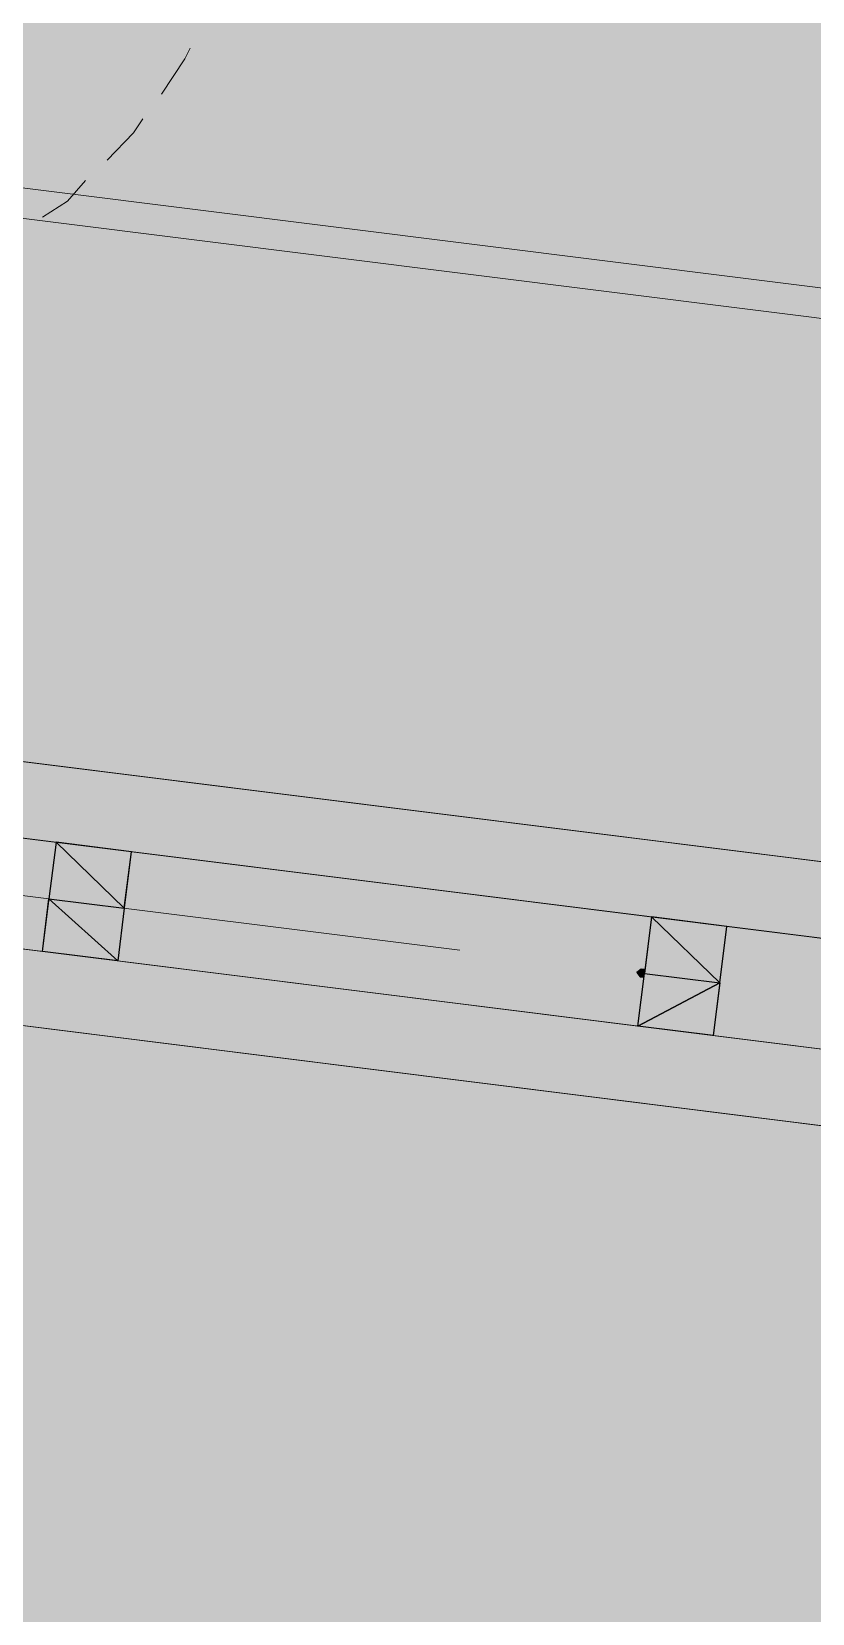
# Model space of a CAD drawing. Header units: metres. Extents: x -4 to 509425, y 7549 to 4732445.
# Drawn here: x 476010.582 to 476012.322, y 4719777.297 to 4719780.825 of the extents above; entities that cross this region are included whole.
import ezdxf

# ---------------------------------------------------------------- set-up
doc = ezdxf.new("R2010")
doc.units = ezdxf.units.M
doc.header["$LTSCALE"] = 0.01
doc.header["$MEASUREMENT"] = 0
doc.layers.get('0').update_dxf_attribs({"lineweight": 0})
doc.layers.add('_SUBESTACIÓN', color=1, linetype='Continuous')
doc.layers.add('SUBESTACION LA VID', color=253, linetype='Continuous')

# ---------------------------------------------------------------- blocks, each defined once
blk = doc.blocks.new('A$Cfff6051d')
at = {"layer": 'SUBESTACION LA VID', "transparency": 33554687}
h = blk.add_hatch(color=256, dxfattribs=at)
h.dxf.hatch_style = 2
h.paths.add_polyline_path([(476011.9479, 4719778.7246), (476011.9489, 4719778.733), (476011.9405, 4719778.7341), (476011.9311, 4719778.7267), (476011.9384, 4719778.7173), (476011.9468, 4719778.7162)])
at = {"layer": 'SUBESTACION LA VID', "lineweight": 15}
for p, q in [((476019.8979, 4719778.0266), (476006.8857, 4719779.6579)), ((476019.7256, 4719777.8775), (476007.0075, 4719779.472)), ((476019.695, 4719777.6339), (476006.9769, 4719779.2284)), ((476019.8252, 4719777.447), (476006.8131, 4719779.0783)), ((476010.6059, 4719778.7734), (476010.6364, 4719779.017)), ((476010.7739, 4719778.7524), (476010.8044, 4719778.996)), ((476011.5363, 4719778.7762), (476010.2762, 4719778.9342)), ((476011.9331, 4719778.607), (476011.9637, 4719778.8506)), ((476012.1011, 4719778.586), (476012.1317, 4719778.8296))]:
    blk.add_line(p, q, dxfattribs=at)
at = {"layer": 'SUBESTACION LA VID', "lineweight": 0}
for p, q in [((476009.4058, 4719779.342), (476013.3792, 4719778.8438)), ((476013.2825, 4719778.6853), (476010.6364, 4719779.017)), ((476011.9637, 4719778.8506), (476010.6364, 4719779.017)), ((476010.6059, 4719778.7734), (476009.287, 4719778.9388)), ((476010.6059, 4719778.7734), (476013.252, 4719778.4417))]:
    blk.add_line(p, q, dxfattribs=at)
at = {"layer": 'SUBESTACION LA VID', "lineweight": 15}
for points in [[(476010.8712, 4719780.6855), (476010.9237, 4719780.7643), (476010.9353, 4719780.7884)], [(476010.7504, 4719780.5386), (476010.8092, 4719780.5995), (476010.8302, 4719780.6309)], [(476013.4111, 4719780.0514), (476013.4196, 4719780.1186), (476009.7066, 4719780.5841), (476009.6982, 4719780.5169), (476013.4111, 4719780.0514)], [(476010.6065, 4719780.4116), (476010.6622, 4719780.4472), (476010.7021, 4719780.4934)], [(476019.7467, 4719778.0455), (476017.3694, 4719778.3436), (476017.3757, 4719778.394), (476017.3505, 4719778.3971), (476017.3442, 4719778.3467), (476013.396, 4719778.8417), (476013.4023, 4719778.8921), (476013.3855, 4719778.8942), (476013.3792, 4719778.8438), (476009.431, 4719779.3388), (476009.4374, 4719779.3892), (476009.4122, 4719779.3924), (476009.4058, 4719779.342), (476007.0285, 4719779.64)], [(476008.5867, 4719779.274), (476009.3176, 4719779.1824), (476009.3018, 4719779.0564), (476009.4698, 4719779.0353), (476009.4856, 4719779.1613), (476010.6364, 4719779.017), (476010.6206, 4719778.891), (476010.7886, 4719778.87), (476010.8044, 4719778.996), (476011.9637, 4719778.8506), (476011.9479, 4719778.7246), (476012.1159, 4719778.7036), (476012.1317, 4719778.8296), (476013.2825, 4719778.6853)], [(476019.674, 4719777.4659), (476017.2967, 4719777.764), (476017.2904, 4719777.7135), (476017.2652, 4719777.7167), (476017.2715, 4719777.7671), (476013.3233, 4719778.2621), (476013.317, 4719778.2117), (476013.3002, 4719778.2138), (476013.3065, 4719778.2642), (476009.3584, 4719778.7592), (476009.3521, 4719778.7088), (476009.3269, 4719778.7119), (476009.3332, 4719778.7623), (476006.9559, 4719779.0604)], [(476008.5562, 4719779.0304), (476009.287, 4719778.9388), (476009.3018, 4719779.0564), (476009.4698, 4719779.0353), (476009.455, 4719778.9177), (476010.6059, 4719778.7734), (476010.6206, 4719778.891), (476010.7886, 4719778.87), (476010.7739, 4719778.7524), (476011.9331, 4719778.607), (476011.9479, 4719778.7246), (476012.1159, 4719778.7036), (476012.1011, 4719778.586), (476013.252, 4719778.4417)]]:
    blk.add_lwpolyline(points, dxfattribs=at)
at = {"layer": 'SUBESTACION LA VID', "lineweight": 0}
for points in [[(476007.0285, 4719779.64), (476017.3694, 4719778.3436), (476009.4058, 4719779.342)], [(476007.5283, 4719779.4067), (476009.3176, 4719779.1824), (476010.6364, 4719779.017), (476012.1317, 4719778.8296)], [(476006.9559, 4719779.0604), (476017.2967, 4719777.764), (476009.3332, 4719778.7623)], [(476017.2967, 4719777.764), (476013.3233, 4719778.2621), (476009.3332, 4719778.7623), (476013.3065, 4719778.2642)], [(476011.9331, 4719778.607), (476013.252, 4719778.4417), (476010.7739, 4719778.7524)]]:
    blk.add_lwpolyline(points, dxfattribs=at)
at = {"layer": 'SUBESTACION LA VID'}
for points in [[(476010.6206, 4719778.891), (476010.7886, 4719778.87), (476010.6364, 4719779.017)], [(476010.7886, 4719778.87), (476010.8044, 4719778.996), (476010.6364, 4719779.017)], [(476010.6059, 4719778.7734), (476010.6206, 4719778.891), (476010.7739, 4719778.7524)], [(476010.7739, 4719778.7524), (476010.6206, 4719778.891), (476010.7886, 4719778.87)], [(476011.9479, 4719778.7246), (476012.1159, 4719778.7036), (476011.9637, 4719778.8506)], [(476012.1159, 4719778.7036), (476012.1317, 4719778.8296), (476011.9637, 4719778.8506)], [(476011.9479, 4719778.7246), (476011.9489, 4719778.733), (476011.9405, 4719778.7341), (476011.9311, 4719778.7267), (476011.9384, 4719778.7173), (476011.9468, 4719778.7162)], [(476011.9331, 4719778.607), (476011.9479, 4719778.7246), (476012.1159, 4719778.7036)], [(476012.1011, 4719778.586), (476011.9331, 4719778.607), (476012.1159, 4719778.7036)]]:
    blk.add_lwpolyline(points, close=True, dxfattribs=at)
at = {"layer": 'SUBESTACION LA VID', "lineweight": 0}
for points in [[(476010.6206, 4719778.891), (476010.7886, 4719778.87), (476010.6364, 4719779.017)], [(476010.7886, 4719778.87), (476010.8044, 4719778.996), (476010.6364, 4719779.017)], [(476010.6059, 4719778.7734), (476010.6206, 4719778.891), (476010.7739, 4719778.7524)], [(476010.7739, 4719778.7524), (476010.6206, 4719778.891), (476010.7886, 4719778.87)], [(476011.9479, 4719778.7246), (476012.1159, 4719778.7036), (476011.9637, 4719778.8506)], [(476012.1159, 4719778.7036), (476012.1317, 4719778.8296), (476011.9637, 4719778.8506)], [(476011.9479, 4719778.7246), (476011.9489, 4719778.733), (476011.9405, 4719778.7341), (476011.9311, 4719778.7267), (476011.9384, 4719778.7173), (476011.9468, 4719778.7162)], [(476011.9331, 4719778.607), (476011.9479, 4719778.7246), (476012.1159, 4719778.7036)], [(476012.1011, 4719778.586), (476011.9331, 4719778.607), (476012.1159, 4719778.7036)]]:
    blk.add_lwpolyline(points, close=True, dxfattribs=at)

msp = doc.modelspace()

# ---------------------------------------------------------------- hatches: boundary and pattern name
at = {"layer": '_SUBESTACIÓN', "transparency": 33554559}
h = msp.add_hatch(color=1, dxfattribs=at)
h.dxf.hatch_style = 1
h.paths.add_polyline_path([(475968.6399, 4719805.825), (476089.9386, 4719790.615), (476078.1686, 4719696.74), (475956.8686, 4719711.9502)])

# ---------------------------------------------------------------- block references
at = {"linetype": 'Continuous'}
msp.add_blockref('A$Cfff6051d', (0, 0), dxfattribs=at)

doc.saveas('drawing.dxf')
